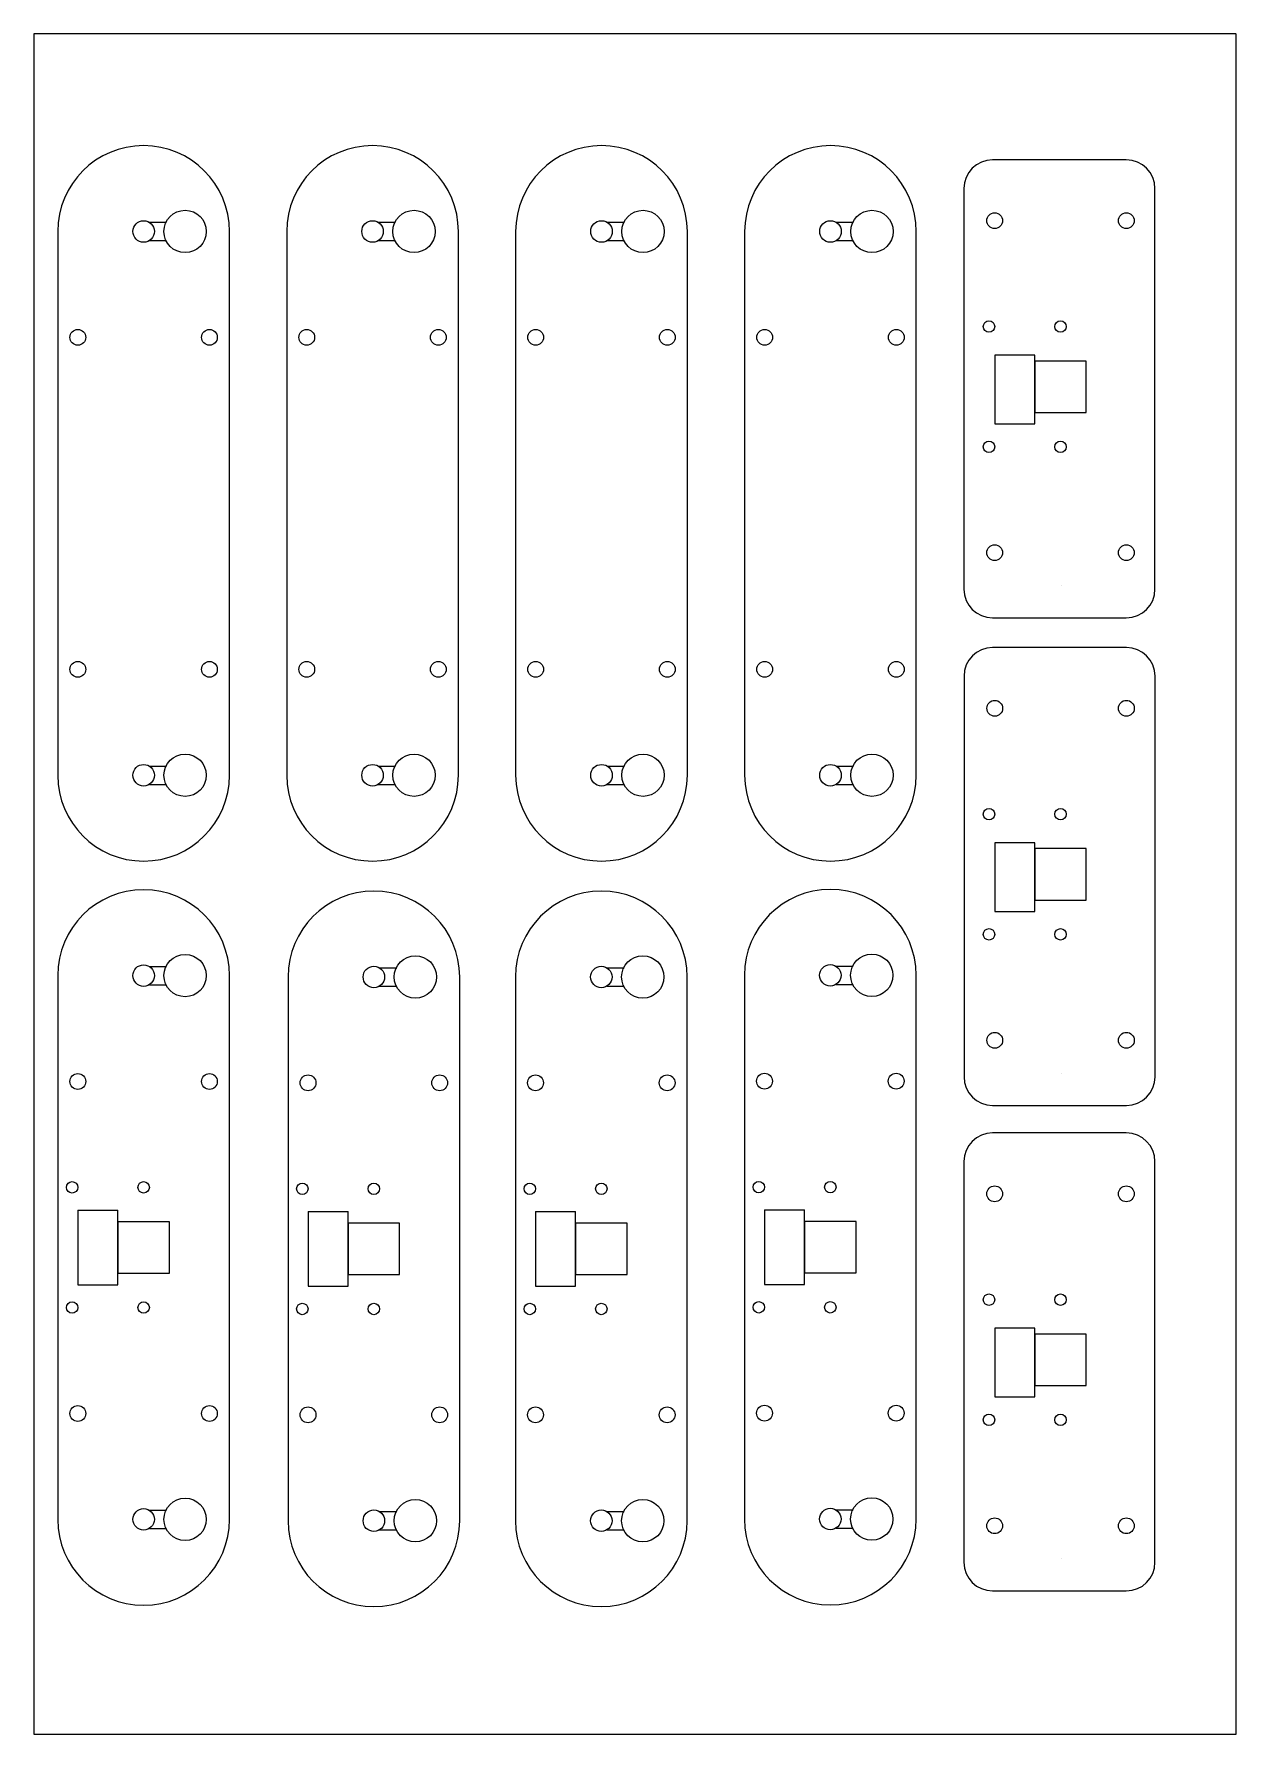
# Model space of a CAD drawing. Header units: millimetres. Extents: x 0 to 210, y 0 to 297.
import ezdxf

# ---------------------------------------------------------------- set-up
doc = ezdxf.new("R2010")
doc.units = ezdxf.units.MM
doc.layers.get('0').update_dxf_attribs({"lineweight": 25, "true_color": 0xffffff})

msp = doc.modelspace()

# ---------------------------------------------------------------- linework, layer by layer
for p, q in [((210, 297), (0, 297)), ((0, 297), (0, 0)), ((210, 0), (210, 297)), ((19.15, 277.5), (19.15, 277.5)), ((59.15, 277.5), (59.15, 277.5)), ((99.15, 277.5), (99.15, 277.5)), ((139.15, 277.5), (139.15, 277.5)), ((190.84, 275), (167.46, 275)), ((162.46, 270), (162.46, 200)), ((195.84, 200), (195.84, 270)), ((4.15, 262.5), (4.15, 167.5)), ((20.15, 264.1), (23.15, 264.1)), ((34.15, 167.5), (34.15, 262.5)), ((44.15, 262.5), (44.15, 167.5)), ((60.15, 264.1), (63.15, 264.1)), ((74.15, 167.5), (74.15, 262.5)), ((84.15, 262.5), (84.15, 167.5)), ((100.15, 264.1), (103.15, 264.1)), ((114.15, 167.5), (114.15, 262.5)), ((124.15, 262.5), (124.15, 167.5)), ((140.15, 264.1), (143.15, 264.1)), ((154.15, 167.5), (154.15, 262.5)), ((20.15, 260.9), (23.15, 260.9)), ((60.15, 260.9), (63.15, 260.9)), ((100.15, 260.9), (103.15, 260.9)), ((140.15, 260.9), (143.15, 260.9)), ((174.84, 240.88), (167.84, 240.88)), ((167.84, 240.88), (167.84, 228.88)), ((174.84, 228.88), (174.84, 240.88)), ((183.84, 239.87), (174.84, 239.87)), ((174.84, 239.87), (174.84, 230.88)), ((183.84, 230.88), (183.84, 239.87)), ((167.84, 228.88), (174.84, 228.88)), ((174.84, 230.88), (183.84, 230.88)), ((179.44, 200.57), (179.44, 200.57)), ((167.46, 195), (190.84, 195)), ((190.85, 189.82), (167.48, 189.82)), ((162.48, 184.82), (162.48, 114.82)), ((195.85, 114.82), (195.85, 184.82)), ((20.15, 169.1), (23.15, 169.1)), ((60.15, 169.1), (63.15, 169.1)), ((100.15, 169.1), (103.15, 169.1)), ((140.15, 169.1), (143.15, 169.1)), ((20.15, 165.9), (23.15, 165.9)), ((60.15, 165.9), (63.15, 165.9)), ((100.15, 165.9), (103.15, 165.9)), ((140.15, 165.9), (143.15, 165.9)), ((174.85, 155.7), (167.85, 155.7)), ((167.85, 155.7), (167.85, 143.7)), ((174.85, 143.7), (174.85, 155.7)), ((183.85, 154.7), (174.85, 154.7)), ((174.85, 154.7), (174.85, 145.7)), ((183.85, 145.7), (183.85, 154.7)), ((19.15, 152.5), (19.15, 152.5)), ((59.15, 152.5), (59.15, 152.5)), ((99.15, 152.5), (99.15, 152.5)), ((139.15, 152.5), (139.15, 152.5)), ((19.15, 147.5), (19.15, 147.5)), ((59.38, 147.26), (59.38, 147.26)), ((99.11, 147.26), (99.11, 147.26)), ((139.12, 147.55), (139.12, 147.55)), ((174.85, 145.7), (183.85, 145.7)), ((167.85, 143.7), (174.85, 143.7)), ((20.15, 134.1), (23.15, 134.1)), ((60.38, 133.86), (63.38, 133.86)), ((100.11, 133.86), (103.11, 133.86)), ((140.12, 134.15), (143.12, 134.15)), ((4.15, 132.5), (4.15, 37.5)), ((20.15, 130.9), (23.15, 130.9)), ((34.15, 37.5), (34.15, 132.5)), ((44.38, 132.26), (44.38, 37.26)), ((74.38, 37.26), (74.38, 132.26)), ((84.11, 132.26), (84.11, 37.26)), ((114.11, 37.26), (114.11, 132.26)), ((124.12, 132.55), (124.12, 37.55)), ((140.12, 130.95), (143.12, 130.95)), ((154.12, 37.55), (154.12, 132.55)), ((60.38, 130.66), (63.38, 130.66)), ((100.11, 130.66), (103.11, 130.66)), ((179.45, 115.4), (179.45, 115.4)), ((167.48, 109.82), (190.85, 109.82)), ((190.84, 105), (167.46, 105)), ((162.46, 100), (162.46, 30)), ((195.84, 30), (195.84, 100)), ((7.65, 91.5), (7.65, 78.5)), ((7.65, 91.5), (14.65, 91.5)), ((14.65, 78.5), (14.65, 91.5)), ((23.65, 89.5), (14.65, 89.5)), ((14.65, 89.5), (14.65, 80.5)), ((23.65, 80.5), (23.65, 89.5)), ((47.88, 91.26), (47.88, 78.26)), ((47.88, 91.26), (54.88, 91.26)), ((54.88, 78.26), (54.88, 91.26)), ((63.88, 89.26), (54.88, 89.26)), ((54.88, 89.26), (54.88, 80.26)), ((63.88, 80.26), (63.88, 89.26)), ((87.61, 91.26), (87.61, 78.26)), ((87.61, 91.26), (94.61, 91.26)), ((94.61, 78.26), (94.61, 91.26)), ((103.61, 89.26), (94.61, 89.26)), ((94.61, 89.26), (94.61, 80.26)), ((103.61, 80.26), (103.61, 89.26)), ((127.62, 91.55), (127.62, 78.55)), ((127.62, 91.55), (134.62, 91.55)), ((134.62, 78.55), (134.62, 91.55)), ((143.62, 89.55), (134.62, 89.55)), ((134.62, 89.55), (134.62, 80.55)), ((143.62, 80.55), (143.62, 89.55)), ((14.65, 80.5), (23.65, 80.5)), ((54.88, 80.26), (63.88, 80.26)), ((94.61, 80.26), (103.61, 80.26)), ((134.62, 80.55), (143.62, 80.55)), ((7.65, 78.5), (14.65, 78.5)), ((47.88, 78.26), (54.88, 78.26)), ((87.61, 78.26), (94.61, 78.26)), ((127.62, 78.55), (134.62, 78.55)), ((174.84, 70.88), (167.84, 70.88)), ((167.84, 70.88), (167.84, 58.88)), ((174.84, 58.88), (174.84, 70.88)), ((183.84, 69.87), (174.84, 69.87)), ((174.84, 69.87), (174.84, 60.88)), ((183.84, 60.88), (183.84, 69.87)), ((174.84, 60.88), (183.84, 60.88)), ((167.84, 58.88), (174.84, 58.88)), ((20.15, 39.1), (23.15, 39.1)), ((60.38, 38.86), (63.38, 38.86)), ((100.11, 38.86), (103.11, 38.86)), ((140.12, 39.15), (143.12, 39.15)), ((20.15, 35.9), (23.15, 35.9)), ((60.38, 35.66), (63.38, 35.66)), ((100.11, 35.66), (103.11, 35.66)), ((140.12, 35.95), (143.12, 35.95)), ((179.44, 30.58), (179.44, 30.58)), ((167.46, 25), (190.84, 25)), ((19.15, 22.5), (19.15, 22.5)), ((59.38, 22.26), (59.38, 22.26)), ((99.11, 22.26), (99.11, 22.26)), ((139.12, 22.55), (139.12, 22.55)), ((0, 0), (210, 0))]:
    msp.add_line(p, q)
for centre, radius in [((19.15, 262.5), 1.88), ((26.4, 262.5), 3.7), ((59.15, 262.5), 1.88), ((66.4, 262.5), 3.7), ((99.15, 262.5), 1.88), ((106.4, 262.5), 3.7), ((139.15, 262.5), 1.88), ((146.4, 262.5), 3.7), ((167.84, 264.38), 1.38), ((190.84, 264.38), 1.38), ((166.84, 245.88), 1), ((179.34, 245.88), 1), ((7.65, 244), 1.38), ((30.65, 244), 1.38), ((47.65, 244), 1.38), ((70.65, 244), 1.38), ((87.65, 244), 1.38), ((110.65, 244), 1.38), ((127.65, 244), 1.38), ((150.65, 244), 1.38), ((166.84, 224.88), 1), ((179.34, 224.88), 1), ((167.84, 206.38), 1.38), ((190.84, 206.38), 1.38), ((7.65, 186), 1.38), ((30.65, 186), 1.38), ((47.65, 186), 1.38), ((70.65, 186), 1.38), ((87.65, 186), 1.38), ((110.65, 186), 1.38), ((127.65, 186), 1.38), ((150.65, 186), 1.38), ((167.85, 179.2), 1.38), ((190.85, 179.2), 1.38), ((19.15, 167.5), 1.88), ((26.4, 167.5), 3.7), ((59.15, 167.5), 1.88), ((66.4, 167.5), 3.7), ((99.15, 167.5), 1.88), ((106.4, 167.5), 3.7), ((139.15, 167.5), 1.88), ((146.4, 167.5), 3.7), ((166.85, 160.7), 1), ((179.35, 160.7), 1), ((166.85, 139.7), 1), ((179.35, 139.7), 1), ((19.15, 132.5), 1.88), ((26.4, 132.5), 3.7), ((59.38, 132.26), 1.88), ((66.63, 132.26), 3.7), ((99.11, 132.26), 1.88), ((106.36, 132.26), 3.7), ((139.12, 132.55), 1.88), ((146.37, 132.55), 3.7), ((167.85, 121.2), 1.38), ((190.85, 121.2), 1.38), ((7.65, 114), 1.38), ((30.65, 114), 1.38), ((47.88, 113.76), 1.38), ((70.88, 113.76), 1.38), ((87.61, 113.76), 1.38), ((110.61, 113.76), 1.38), ((127.62, 114.05), 1.38), ((150.62, 114.05), 1.38), ((6.65, 95.5), 1), ((19.15, 95.5), 1), ((46.88, 95.26), 1), ((59.38, 95.26), 1), ((86.61, 95.26), 1), ((99.11, 95.26), 1), ((126.62, 95.55), 1), ((139.12, 95.55), 1), ((167.84, 94.37), 1.38), ((190.84, 94.37), 1.38), ((6.65, 74.5), 1), ((19.15, 74.5), 1), ((46.88, 74.26), 1), ((59.38, 74.26), 1), ((86.61, 74.26), 1), ((99.11, 74.26), 1), ((126.62, 74.55), 1), ((139.12, 74.55), 1), ((166.84, 75.88), 1), ((179.34, 75.88), 1), ((7.65, 56), 1.38), ((30.65, 56), 1.38), ((47.88, 55.76), 1.38), ((70.88, 55.76), 1.38), ((87.61, 55.76), 1.38), ((110.61, 55.76), 1.38), ((127.62, 56.05), 1.38), ((150.62, 56.05), 1.38), ((166.84, 54.88), 1), ((179.34, 54.88), 1), ((19.15, 37.5), 1.88), ((26.4, 37.5), 3.7), ((59.38, 37.26), 1.88), ((66.63, 37.26), 3.7), ((99.11, 37.26), 1.88), ((106.36, 37.26), 3.7), ((139.12, 37.55), 1.88), ((146.37, 37.55), 3.7), ((167.84, 36.38), 1.38), ((190.84, 36.38), 1.38)]:
    msp.add_circle(centre, radius)
for centre, radius, start, end in [((19.15, 262.5), 15, 90, 180), ((19.15, 262.5), 15, 0, 90), ((59.15, 262.5), 15, 90, 180), ((59.15, 262.5), 15, 0, 90), ((99.15, 262.5), 15, 90, 180), ((99.15, 262.5), 15, 0, 90), ((139.15, 262.5), 15, 90, 180), ((139.15, 262.5), 15, 0, 90), ((167.46, 270), 5, 90, 180), ((190.84, 270), 5, 0, 90), ((167.46, 200), 5, 180, 270), ((190.84, 200), 5, 270, 0), ((167.48, 184.82), 5, 90, 180), ((190.85, 184.82), 5, 0, 90), ((19.15, 167.5), 15, 180, 270), ((19.15, 167.5), 15, 270, 0), ((59.15, 167.5), 15, 180, 270), ((59.15, 167.5), 15, 270, 0), ((99.15, 167.5), 15, 180, 270), ((99.15, 167.5), 15, 270, 0), ((139.15, 167.5), 15, 180, 270), ((139.15, 167.5), 15, 270, 0), ((19.15, 132.5), 15, 90, 180), ((19.15, 132.5), 15, 0, 90), ((59.38, 132.26), 15, 90, 180), ((59.38, 132.26), 15, 0, 90), ((99.11, 132.26), 15, 90, 180), ((99.11, 132.26), 15, 0, 90), ((139.12, 132.55), 15, 90, 180), ((139.12, 132.55), 15, 0, 90), ((167.48, 114.82), 5, 180, 270), ((190.85, 114.82), 5, 270, 0), ((167.46, 100), 5, 90, 180), ((190.84, 100), 5, 0, 90), ((19.15, 37.5), 15, 180, 270), ((19.15, 37.5), 15, 270, 0), ((59.38, 37.26), 15, 180, 270), ((59.38, 37.26), 15, 270, 0), ((99.11, 37.26), 15, 180, 270), ((99.11, 37.26), 15, 270, 0), ((139.12, 37.55), 15, 180, 270), ((139.12, 37.55), 15, 270, 0), ((167.46, 30), 5, 180, 270), ((190.84, 30), 5, 270, 0)]:
    msp.add_arc(centre, radius, start, end)

doc.saveas('drawing.dxf')
